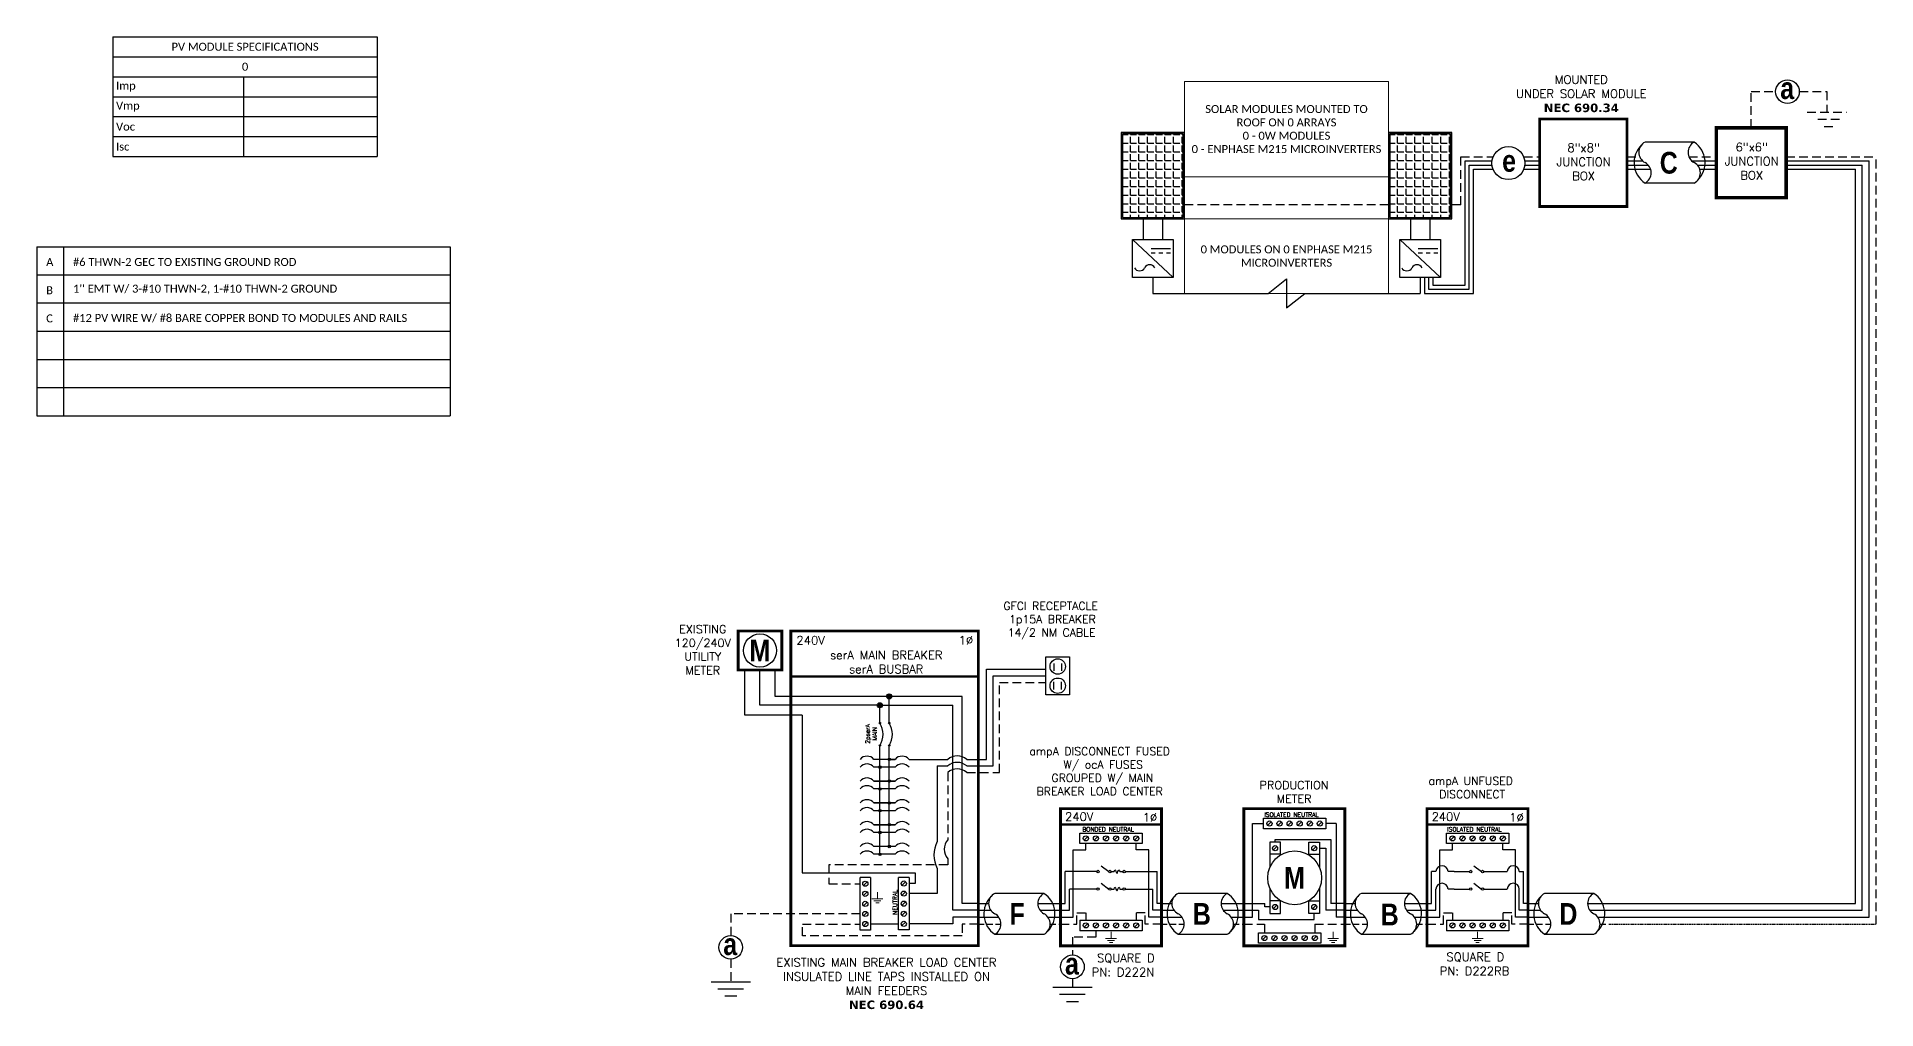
# Model space of a CAD drawing. Header units: feet. Extents: x 21495 to 22290, y 16163 to 16583.
import ezdxf

# ---------------------------------------------------------------- set-up
doc = ezdxf.new("R2010")
doc.units = ezdxf.units.FT
doc.header["$MEASUREMENT"] = 0
doc.linetypes.add('DASHED', pattern=[0.75, 0.5, -0.25])
doc.linetypes.add('HIDDEN', pattern=[0.375, 0.25, -0.125])
doc.layers.add('TEXT', color=7, linetype='Continuous')
doc.layers.add('Z - TITLEBLOCK TXT', color=7, linetype='Continuous')
doc.styles.add('ONE LINE TXT', font='techb___.ttf')
doc.styles.get("Standard").update_dxf_attribs({"font": 'simplex.shx'})

# ---------------------------------------------------------------- blocks, each defined once
blk = doc.blocks.new('*T24')
at = {"layer": 'Defpoints', "color": 8, "linetype": 'ByBlock', "lineweight": 0, "transparency": 16777216}
for p, q in [((0, 0), (88.16, 0)), ((0, 0), (0, -91.46)), ((88.16, 0), (88.16, -91.46)), ((0, -41.08), (88.16, -41.08)), ((0, -59.24), (88.16, -59.24)), ((0, -91.46), (88.16, -91.46))]:
    blk.add_line(p, q, dxfattribs=at)
at = {"color": 0, "linetype": 'Continuous', "transparency": 16777216, "char_height": 3.4544, "width": 80.0359, "attachment_point": 5}
for s, insert in [('{\\fCalibri|b0|i0|c0;SOLAR MODULES MOUNTED TO ROOF ON 0 ARRAYS^J0 - 0W MODULES^J0 - ENPHASE M215 MICROINVERTERS', (44.08, -20.54)), ('{\\fCalibri|b0|i0|c0;', (44.08, -50.16)), ('{\\fCalibri|b0|i0|c0;0 MODULES ON 0 ENPHASE M215 MICROINVERTERS', (44.08, -75.35))]:
    blk.add_mtext(s, dxfattribs=dict(at, insert=insert))
blk = doc.blocks.new('*U13')
at = {"color": 7}
for p, q in [((-35.53, 9), (-31.05, 9)), ((-9.81, 9), (0, 9))]:
    blk.add_line(p, q, dxfattribs=at)
at = {"color": 7, "linetype": 'Continuous'}
for p, q in [((-7.14, 13.31), (-28.39, 13.31)), ((-28.39, -4.31), (-7.14, -4.31))]:
    blk.add_line(p, q, dxfattribs=at)
at = {"color": 10}
for p, q in [((-35.53, 6), (-30.11, 6)), ((-8.87, 6), (0, 6))]:
    blk.add_line(p, q, dxfattribs=at)
at = {"color": 253}
for p, q in [((-35.53, 3), (-26.66, 3)), ((-5.41, 3), (0, 3))]:
    blk.add_line(p, q, dxfattribs=at)
at = {"color": 92, "linetype": 'HIDDEN', "ltscale": 10}
for p, q in [((-4.48, 0), (0, 0)), ((-35.53, 0), (-25.72, 0))]:
    blk.add_line(p, q, dxfattribs=at)
at = {"color": 7, "linetype": 'Continuous'}
for centre, start, end in [((-22.54, 4.5), 133.97324, 236.42648), ((-12.99, 4.5), 313.97324, 56.42648)]:
    blk.add_arc(centre, 10.58, start, end, dxfattribs=at)
at = {"linetype": 'Continuous'}
for centre, start, end in [((-26.08, 8.91), 117.66392, 242.33608), ((-4.83, 8.91), 117.66392, 242.33608), ((-30.7, 0.09), 297.66392, 62.33608), ((-9.45, 0.09), 297.66392, 62.33608)]:
    blk.add_arc(centre, 4.98, start, end, dxfattribs=at)
blk = doc.blocks.new('unfusedDisconnect')
at = {"lineweight": 50}
blk.add_line((-43.61, 43.06), (0, 43.06), dxfattribs=at)
at = {"color": 253, "linetype": 'Continuous'}
for p, q in [((-38.16, 3), (-38.16, 32.17)), ((-38.16, 32.17), (-32.67, 32.17)), ((-32.67, 32.17), (-32.67, 34.78)), ((-10.92, 32.17), (-10.92, 34.78)), ((-5.43, 32.17), (-10.92, 32.17)), ((-5.43, 3), (-5.43, 32.17)), ((-43.61, 3), (-38.16, 3)), ((0, 3), (-5.43, 3))]:
    blk.add_line(p, q, dxfattribs=at)
at = {"color": 1, "linetype": 'Continuous'}
for p, q in [((-35.27, 34.78), (-35.27, 39.32)), ((-35.27, 39.32), (-8.32, 39.32)), ((-8.32, 34.78), (-35.27, 34.78)), ((-8.32, 39.32), (-8.32, 34.78)), ((-23.43, 25.18), (-20.16, 22.74)), ((-31.89, 22.73), (-25.32, 22.73)), ((-23.43, 17.65), (-20.16, 15.2)), ((-19.08, 22.73), (-11.7, 22.73)), ((-31.89, 15.2), (-25.32, 15.2)), ((-19.08, 15.2), (-11.7, 15.19)), ((-35.27, 1.76), (-8.32, 1.76)), ((-35.27, 1.76), (-35.27, -2.78)), ((-8.32, 1.76), (-8.32, -2.78)), ((-8.32, -2.78), (-35.27, -2.78))]:
    blk.add_line(p, q, dxfattribs=at)
at = {"color": 4, "linetype": 'Continuous'}
for p, q in [((-31.89, 37.83), (-33.46, 36.26)), ((-27.53, 37.83), (-29.11, 36.26)), ((-23.18, 37.83), (-24.76, 36.26)), ((-18.83, 37.83), (-20.41, 36.26)), ((-14.48, 37.83), (-16.06, 36.26)), ((-10.13, 37.83), (-11.7, 36.26)), ((-31.89, 0.28), (-33.46, -1.3)), ((-27.53, 0.28), (-29.11, -1.3)), ((-23.18, 0.28), (-24.76, -1.3)), ((-18.83, 0.28), (-20.41, -1.3)), ((-14.48, 0.28), (-16.06, -1.3)), ((-10.13, 0.28), (-11.7, -1.3))]:
    blk.add_line(p, q, dxfattribs=at)
at = {"color": 7, "linetype": 'Continuous'}
for p, q in [((-41.66, 9), (-41.66, 22.73)), ((-39.8, 22.73), (-41.66, 22.73)), ((-31.89, 22.73), (-34.52, 22.73)), ((-11.7, 22.73), (-9.07, 22.73)), ((-3.79, 22.73), (-1.93, 22.73)), ((-1.93, 9), (-1.93, 22.73))]:
    blk.add_line(p, q, dxfattribs=at)
at = {"color": 7}
for p, q in [((-43.61, 9), (-41.66, 9)), ((0, 9), (-1.93, 9))]:
    blk.add_line(p, q, dxfattribs=at)
at = {"color": 10, "linetype": 'Continuous'}
for p, q in [((-39.8, 6), (-39.8, 15.2)), ((-31.89, 15.2), (-34.52, 15.2)), ((-11.7, 15.2), (-9.07, 15.2)), ((-3.79, 6), (-3.79, 15.2)), ((-43.61, 6), (-39.8, 6)), ((0, 6), (-3.79, 6))]:
    blk.add_line(p, q, dxfattribs=at)
at = {"color": 92, "linetype": 'HIDDEN', "ltscale": 15}
for p, q in [((-43.61, 0), (-36.58, 0)), ((-36.58, 0), (-36.58, 4.9)), ((-36.58, 4.9), (-32.67, 4.9)), ((-32.67, 4.9), (-32.67, 1.76)), ((-7.01, 4.9), (-10.92, 4.9)), ((-10.92, 4.9), (-10.92, 1.76)), ((-7.01, 0), (-7.01, 4.9)), ((0, 0), (-7.01, 0))]:
    blk.add_line(p, q, dxfattribs=at)
at = {"lineweight": 50, "const_width": 1.19}
blk.add_lwpolyline([(-43.61, -9.34), (-43.61, 49.84), (0, 49.84), (0, -9.34)], close=True, dxfattribs=at)
at = {"color": 92, "linetype": 'Continuous', "lineweight": 5, "ltscale": 0.05, "flags": 128}
for points in [[(-24.14, -6.17), (-19.45, -6.17)], [(-20.27, -7.03), (-23.32, -7.03)], [(-21.08, -7.9), (-22.51, -7.9)], [(-21.8, -3.32), (-21.8, -6.17)]]:
    blk.add_lwpolyline(points, dxfattribs=at)
at = {"color": 4, "linetype": 'Continuous'}
for centre in [(-32.67, 37.05), (-28.32, 37.05), (-23.97, 37.05), (-19.62, 37.05), (-15.27, 37.05), (-10.92, 37.05), (-32.67, -0.51), (-28.32, -0.51), (-23.97, -0.51), (-19.62, -0.51), (-15.27, -0.51), (-10.92, -0.51)]:
    blk.add_circle(centre, 1.11, dxfattribs=at)
at = {"color": 1, "linetype": 'Continuous'}
for centre in [(-24.78, 22.73), (-19.62, 22.73), (-24.78, 15.2), (-19.62, 15.2)]:
    blk.add_circle(centre, 0.541, dxfattribs=at)
at = {"color": 7, "linetype": 'Continuous'}
for centre in [(-37.16, 22.58), (-6.43, 22.58)]:
    blk.add_arc(centre, 2.64, 3.28193, 176.71807, dxfattribs=at)
at = {"color": 10, "linetype": 'Continuous'}
for centre in [(-37.16, 15.04), (-6.43, 15.04)]:
    blk.add_arc(centre, 2.64, 3.28193, 176.71807, dxfattribs=at)
at = {"color": 4, "linetype": 'Continuous'}
blk.add_text('ISOLATED NEUTRAL', height=1.8743, dxfattribs=at).set_placement((-34.91, 39.97))
at = {"color": 1}
for s, width, gutter_width, heights, insert, char_height, attachment_point in [('\\A1;\\pi12.228;ampA UNFUSED \\P\\pi16.834;DISCONNECT', 64.922, 0, [11.89], (-55.21, 63.58), 3.4544, 1), ('240V', 0.1481, 0.75, [0], (-35.55, 46.4), 3.658, 5), ('1∅', 0.1481, 0.75, [0], (-4.98, 46.1), 3.658, 5), ('\\A1;\\pi11.999,t30.287;SQUARE D\\P\\pi9.0377,t27.326;PN: D222RB', 51.6906, 0.203, [45.94], (-47.25, -12.27), 3.6576, 1)]:
    blk.add_mtext_dynamic_manual_height_columns(s, width=width, gutter_width=gutter_width, heights=heights, dxfattribs=dict(at, insert=insert, char_height=char_height, attachment_point=attachment_point))
blk = doc.blocks.new('*U25')
at = {"color": 7}
for name, p in [('unfusedDisconnect', (0, 0)), ('*U13', (-43.61, 0))]:
    blk.add_blockref(name, p, dxfattribs=at)
at = {"layer": 'Z - TITLEBLOCK TXT', "color": 1, "linetype": 'Continuous', "insert": (-63.63, 8.88), "char_height": 9.3833, "attachment_point": 1, "style": 'ONE LINE TXT'}
blk.add_mtext_dynamic_manual_height_columns('{\\W1;\\C256;B}', width=0.1385, gutter_width=2.13, heights=[0], dxfattribs=at)
blk = doc.blocks.new('fusedDisconnect')
at = {"lineweight": 50}
blk.add_line((-43.61, 43.06), (0, 43.06), dxfattribs=at)
at = {"color": 253, "linetype": 'Continuous'}
for p, q in [((-38.16, 3), (-38.16, 32.17)), ((-38.16, 32.17), (-32.67, 32.17)), ((-32.67, 32.17), (-32.67, 34.78)), ((-10.92, 32.17), (-10.92, 34.78)), ((-5.43, 32.17), (-10.92, 32.17)), ((-5.43, 3), (-5.43, 32.17)), ((-43.61, 3), (-38.16, 3)), ((0, 3), (-5.43, 3))]:
    blk.add_line(p, q, dxfattribs=at)
at = {"color": 1, "linetype": 'Continuous'}
for p, q in [((-35.27, 34.78), (-35.27, 39.32)), ((-35.27, 39.32), (-8.32, 39.32)), ((-8.32, 34.78), (-35.27, 34.78)), ((-8.32, 39.32), (-8.32, 34.78)), ((-26.07, 25.18), (-22.81, 22.74)), ((-26.07, 17.65), (-22.81, 15.2)), ((-21.73, 22.73), (-20.49, 22.73)), ((-17.94, 22.73), (-16.7, 22.73)), ((-21.73, 15.2), (-20.49, 15.2)), ((-17.94, 15.2), (-16.7, 15.2)), ((-35.27, 1.76), (-8.32, 1.76)), ((-35.27, 1.76), (-35.27, -2.78)), ((-8.32, 1.76), (-8.32, -2.78)), ((-8.32, -2.78), (-35.27, -2.78))]:
    blk.add_line(p, q, dxfattribs=at)
at = {"color": 4, "linetype": 'Continuous'}
for p, q in [((-31.89, 37.83), (-33.46, 36.26)), ((-27.53, 37.83), (-29.11, 36.26)), ((-23.18, 37.83), (-24.76, 36.26)), ((-18.83, 37.83), (-20.41, 36.26)), ((-14.48, 37.83), (-16.06, 36.26)), ((-10.13, 37.83), (-11.7, 36.26)), ((-31.89, 0.28), (-33.46, -1.3)), ((-27.53, 0.28), (-29.11, -1.3)), ((-23.18, 0.28), (-24.76, -1.3)), ((-18.83, 0.28), (-20.41, -1.3)), ((-14.48, 0.28), (-16.06, -1.3)), ((-10.13, 0.28), (-11.7, -1.3))]:
    blk.add_line(p, q, dxfattribs=at)
at = {"color": 7, "linetype": 'Continuous'}
for p, q in [((-27.97, 22.73), (-41.66, 22.73)), ((-41.66, 9), (-41.66, 22.73)), ((-15.62, 22.73), (-1.93, 22.73)), ((-1.93, 9), (-1.93, 22.73))]:
    blk.add_line(p, q, dxfattribs=at)
at = {"color": 7}
for p, q in [((-43.61, 9), (-41.66, 9)), ((0, 9), (-1.93, 9))]:
    blk.add_line(p, q, dxfattribs=at)
at = {"color": 10, "linetype": 'Continuous'}
for p, q in [((-27.97, 15.2), (-39.8, 15.2)), ((-39.8, 6), (-39.8, 15.2)), ((-15.62, 15.2), (-3.79, 15.19)), ((-3.79, 6), (-3.79, 15.2)), ((-43.61, 6), (-39.8, 6)), ((0, 6), (-3.79, 6))]:
    blk.add_line(p, q, dxfattribs=at)
at = {"color": 92, "linetype": 'HIDDEN', "ltscale": 15}
for p, q in [((-43.61, 0), (-36.58, 0)), ((-36.58, 0), (-36.58, 4.9)), ((-36.58, 4.9), (-32.67, 4.9)), ((-32.67, 4.9), (-32.67, 1.76)), ((-7.01, 4.9), (-10.92, 4.9)), ((-10.92, 4.9), (-10.92, 1.76)), ((-7.01, 0), (-7.01, 4.9)), ((0, 0), (-7.01, 0)), ((-28.32, -5.55), (-38.48, -5.55)), ((-38.48, -5.55), (-38.48, -13.28)), ((-28.32, -2.78), (-28.32, -5.55)), ((-38.48, -23.51), (-38.48, -27.17))]:
    blk.add_line(p, q, dxfattribs=at)
at = {"lineweight": 50, "const_width": 1.19}
blk.add_lwpolyline([(-43.61, -9.34), (-43.61, 49.84), (0, 49.84), (0, -9.34)], close=True, dxfattribs=at)
at = {"color": 92, "linetype": 'Continuous', "lineweight": 5, "ltscale": 0.05, "flags": 128}
for points in [[(-24.14, -6.17), (-19.45, -6.17)], [(-20.27, -7.03), (-23.32, -7.03)], [(-21.08, -7.9), (-22.51, -7.9)], [(-21.8, -3.32), (-21.8, -6.17)]]:
    blk.add_lwpolyline(points, dxfattribs=at)
at = {"color": 92, "linetype": 'Continuous', "ltscale": 4, "flags": 128}
for points in [[(-46.96, -27.17), (-30, -27.17)], [(-32.93, -30.31), (-44.02, -30.31)], [(-35.87, -33.46), (-41.08, -33.46)]]:
    blk.add_lwpolyline(points, dxfattribs=at)
at = {"color": 4, "linetype": 'Continuous'}
for centre in [(-32.67, 37.05), (-28.32, 37.05), (-23.97, 37.05), (-19.62, 37.05), (-15.27, 37.05), (-10.92, 37.05), (-32.67, -0.51), (-28.32, -0.51), (-23.97, -0.51), (-19.62, -0.51), (-15.27, -0.51), (-10.92, -0.51)]:
    blk.add_circle(centre, 1.11, dxfattribs=at)
at = {"color": 1, "linetype": 'Continuous'}
for centre in [(-27.43, 22.73), (-22.27, 22.73), (-16.16, 22.73), (-27.43, 15.2), (-22.27, 15.2), (-16.16, 15.19)]:
    blk.add_circle(centre, 0.541, dxfattribs=at)
at = {"color": 7, "linetype": 'Continuous'}
blk.add_circle((-38.48, -18.39), 5.11, dxfattribs=at)
at = {"color": 1, "linetype": 'Continuous'}
for points in [[(-20.49, 22.73), (-20.12, 23.49), (-19.22, 21.97), (-18.39, 23.49), (-17.94, 22.73)], [(-20.49, 15.2), (-20.12, 15.96), (-19.22, 14.43), (-18.39, 15.96), (-17.94, 15.2)]]:
    blk.add_spline(points, degree=3, dxfattribs=at)
at = {"color": 4, "linetype": 'Continuous'}
blk.add_text('BONDED NEUTRAL', height=1.8743, dxfattribs=at).set_placement((-34.19, 39.97))
at = {"color": 1}
for s, width, gutter_width, heights, insert, char_height, attachment_point in [('\\A1;\\pi1.8138;ampA DISCONNECT FUSED \\P\\pi16.536;W/ ocA FUSES\\P\\pi11.355;GROUPED W/ MAIN \\P\\pi4.9392;BREAKER LOAD CENTER', 71.8931, 92.23, [24.13], (-58.88, 76.39), 3.4544, 1), ('240V', 0.1481, 0.75, [0], (-35.55, 46.4), 3.658, 5), ('1∅', 0.1481, 0.75, [0], (-4.98, 46.1), 3.658, 5), ('\\A1;\\pi7.3884,t25.676;SQUARE D\\P\\pi5.1241,t23.412;PN: D222N', 35.0816, 28.88, [13.54], (-35.24, -12.75), 3.6576, 1)]:
    blk.add_mtext_dynamic_manual_height_columns(s, width=width, gutter_width=gutter_width, heights=heights, dxfattribs=dict(at, insert=insert, char_height=char_height, attachment_point=attachment_point))
at = {"color": 1, "linetype": 'Continuous', "insert": (-41.67, -12.34), "char_height": 9.3833, "attachment_point": 1, "style": 'ONE LINE TXT'}
blk.add_mtext_dynamic_manual_height_columns('{\\W1;\\C256;a}', width=0.1385, gutter_width=2.13, heights=[0], dxfattribs=at)
blk = doc.blocks.new('*U19')
at = {"color": 7}
for p, q in [((-35.53, 9), (-31.05, 9)), ((-9.81, 9), (0, 9))]:
    blk.add_line(p, q, dxfattribs=at)
at = {"color": 7, "linetype": 'Continuous'}
for p, q in [((-7.14, 13.31), (-28.39, 13.31)), ((-28.39, -4.31), (-7.14, -4.31))]:
    blk.add_line(p, q, dxfattribs=at)
at = {"color": 10}
for p, q in [((-35.53, 6), (-30.11, 6)), ((-8.87, 6), (0, 6))]:
    blk.add_line(p, q, dxfattribs=at)
at = {"color": 253}
for p, q in [((-35.53, 3), (-26.66, 3)), ((-5.41, 3), (0, 3))]:
    blk.add_line(p, q, dxfattribs=at)
at = {"color": 92, "linetype": 'HIDDEN', "ltscale": 10}
for p, q in [((-4.48, 0), (0, 0)), ((-35.53, 0), (-25.72, 0))]:
    blk.add_line(p, q, dxfattribs=at)
at = {"color": 7, "linetype": 'Continuous'}
for centre, start, end in [((-22.54, 4.5), 133.97324, 236.42648), ((-12.99, 4.5), 313.97324, 56.42648)]:
    blk.add_arc(centre, 10.58, start, end, dxfattribs=at)
at = {"linetype": 'Continuous'}
for centre, start, end in [((-26.08, 8.91), 117.66392, 242.33608), ((-4.83, 8.91), 117.66392, 242.33608), ((-30.7, 0.09), 297.66392, 62.33608), ((-9.45, 0.09), 297.66392, 62.33608)]:
    blk.add_arc(centre, 4.98, start, end, dxfattribs=at)
blk = doc.blocks.new('*U20')
at = {"color": 7}
for name, p in [('fusedDisconnect', (0, 0)), ('*U19', (-43.61, 0))]:
    blk.add_blockref(name, p, dxfattribs=at)
blk = doc.blocks.new('productionMeter')
at = {"color": 253, "linetype": 'Continuous'}
for p, q in [((-39.9, 3), (-39.9, 43.45)), ((-39.9, 43.45), (-35.13, 43.45)), ((-3.71, 43.45), (-8.18, 43.45)), ((-3.71, 43.45), (-3.71, 3)), ((-43.61, 3), (-39.9, 3)), ((0, 3), (-3.71, 3))]:
    blk.add_line(p, q, dxfattribs=at)
at = {"color": 1, "linetype": 'Continuous'}
for p, q in [((-35.13, 41.18), (-35.13, 45.72)), ((-35.13, 45.72), (-8.18, 45.72)), ((-8.18, 41.18), (-35.13, 41.18)), ((-8.18, 45.72), (-8.18, 41.18)), ((-32.38, 35.4), (-32.38, 24.5)), ((-27.84, 35.4), (-32.38, 35.4)), ((-27.84, 29.86), (-27.84, 35.4)), ((-15.47, 29.86), (-15.47, 35.4)), ((-15.47, 35.4), (-10.93, 35.4)), ((-10.93, 35.4), (-10.93, 24.5)), ((-27.84, 30.21), (-32.38, 30.21)), ((-15.47, 30.21), (-10.93, 30.21)), ((-32.38, 15.55), (-32.38, 4.64)), ((-27.84, 10.04), (-32.38, 10.04)), ((-27.84, 4.64), (-27.84, 10.18)), ((-15.47, 4.64), (-15.47, 10.18)), ((-15.47, 10.04), (-10.93, 10.04)), ((-10.93, 15.55), (-10.93, 4.64)), ((-32.38, 4.64), (-27.84, 4.64)), ((-10.93, 4.64), (-15.47, 4.64)), ((-37.32, -8.24), (-37.32, -3.7)), ((-37.32, -3.7), (-10.37, -3.7)), ((-10.37, -3.7), (-10.37, -8.24)), ((-10.37, -8.24), (-37.32, -8.24))]:
    blk.add_line(p, q, dxfattribs=at)
at = {"color": 4, "linetype": 'Continuous'}
for p, q in [((-31.74, 44.23), (-33.32, 42.66)), ((-27.39, 44.23), (-28.97, 42.66)), ((-23.04, 44.23), (-24.62, 42.66)), ((-18.69, 44.23), (-20.26, 42.66)), ((-14.34, 44.23), (-15.91, 42.66)), ((-9.99, 44.23), (-11.56, 42.66)), ((-29.33, 33.59), (-30.9, 32.02)), ((-12.41, 33.59), (-13.98, 32.02)), ((-29.33, 8.23), (-30.9, 6.66)), ((-12.41, 8.23), (-13.98, 6.66)), ((-33.93, -5.19), (-35.51, -6.76)), ((-29.58, -5.19), (-31.15, -6.76)), ((-25.23, -5.19), (-26.8, -6.76)), ((-20.88, -5.19), (-22.45, -6.76)), ((-16.53, -5.19), (-18.1, -6.76)), ((-12.18, -5.19), (-13.75, -6.76))]:
    blk.add_line(p, q, dxfattribs=at)
at = {"color": 7}
for p, q in [((-30.11, 35.4), (-30.11, 36.59)), ((-30.11, 36.59), (-5.98, 36.59)), ((-5.98, 36.59), (-5.98, 9)), ((-43.61, 9), (-34.54, 9)), ((-34.54, 7.44), (-34.54, 9)), ((0, 9), (-5.98, 9)), ((-32.38, 7.44), (-34.54, 7.44))]:
    blk.add_line(p, q, dxfattribs=at)
at = {"color": 10, "linetype": 'Continuous'}
for p, q in [((-10.93, 32.81), (-8.25, 32.81)), ((-8.25, 32.81), (-8.25, 6)), ((-43.61, 6), (-37.24, 6)), ((-37.24, 6), (-37.24, 2.05)), ((-37.24, 2.05), (-13.2, 2.05)), ((-13.2, 2.05), (-13.2, 4.64)), ((0, 6), (-8.25, 6))]:
    blk.add_line(p, q, dxfattribs=at)
at = {"color": 92, "linetype": 'HIDDEN', "ltscale": 15}
for p, q in [((-43.61, 0), (-34.72, 0)), ((-12.97, 0), (-12.97, -3.7)), ((-12.97, 0), (0, 0)), ((-34.72, 0), (-34.72, -3.7))]:
    blk.add_line(p, q, dxfattribs=at)
at = {"lineweight": 50, "const_width": 1.19}
blk.add_lwpolyline([(-43.61, -9.34), (-43.61, 49.84), (0, 49.84), (0, -9.34)], close=True, dxfattribs=at)
at = {"color": 92, "linetype": 'Continuous', "lineweight": 5, "ltscale": 0.05, "flags": 128}
for points in [[(-2.7, -6.18), (-7.38, -6.18)], [(-6.57, -7.05), (-3.51, -7.05)], [(-5.76, -7.91), (-4.32, -7.91)], [(-5.04, -3.33), (-5.04, -6.18)]]:
    blk.add_lwpolyline(points, dxfattribs=at)
at = {"color": 4, "linetype": 'Continuous'}
for centre in [(-32.53, 43.45), (-28.18, 43.45), (-23.83, 43.45), (-19.48, 43.45), (-15.13, 43.45), (-10.78, 43.45), (-30.11, 32.81), (-13.2, 32.81), (-30.11, 7.44), (-13.2, 7.44), (-34.72, -5.97), (-30.37, -5.97), (-26.02, -5.97), (-21.67, -5.97), (-17.32, -5.97), (-12.97, -5.97)]:
    blk.add_circle(centre, 1.11, dxfattribs=at)
at = {"linetype": 'Continuous'}
blk.add_circle((-21.65, 20.02), 11.62, dxfattribs=at)
at = {"color": 4, "linetype": 'Continuous'}
blk.add_text('ISOLATED NEUTRAL', height=1.8743, dxfattribs=at).set_placement((-34.77, 46.37))
at = {"color": 253, "linetype": 'Continuous', "style": 'ONE LINE TXT'}
blk.add_text('M', height=9.38, dxfattribs=at).set_placement((-26.21, 15.31))
at = {"color": 1, "insert": (-21.93, 57.08), "char_height": 3.5433, "attachment_point": 5}
blk.add_mtext_dynamic_manual_height_columns('PRODUCTION METER', width=1.3203, gutter_width=7.17, heights=[0], dxfattribs=at)
blk = doc.blocks.new('*U17')
at = {"color": 7}
blk.add_blockref('productionMeter', (0, 0), dxfattribs=at)
blk = doc.blocks.new('lineTapPanel')
at = {"linetype": 'Continuous'}
h = blk.add_hatch(color=254, dxfattribs=at)
h.dxf.hatch_style = 1
edge = h.paths.add_edge_path()
edge.add_arc((-42.47, 94.51), 1.11, 0, 360)
h = blk.add_hatch(color=254, dxfattribs=at)
h.dxf.hatch_style = 1
edge = h.paths.add_edge_path()
edge.add_arc((-38.44, 98.34), 1.11, 0, 360)
h = blk.add_hatch(color=1, dxfattribs=at)
h.dxf.hatch_style = 1
edge = h.paths.add_edge_path()
edge.add_arc((-42.47, 86.8), 0.291, 0, 360)
h = blk.add_hatch(color=1, dxfattribs=at)
h.dxf.hatch_style = 1
edge = h.paths.add_edge_path()
edge.add_arc((-38.44, 86.8), 0.291, 0, 360)
h = blk.add_hatch(color=1, dxfattribs=at)
h.dxf.hatch_style = 1
edge = h.paths.add_edge_path()
edge.add_arc((-42.47, 77.16), 0.291, 0, 360)
h = blk.add_hatch(color=1, dxfattribs=at)
h.dxf.hatch_style = 1
edge = h.paths.add_edge_path()
edge.add_arc((-38.44, 71.16), 0.528, 0, 360)
h = blk.add_hatch(color=1, dxfattribs=at)
h.dxf.hatch_style = 1
edge = h.paths.add_edge_path()
edge.add_arc((-38.44, 77.16), 0.291, 0, 360)
h = blk.add_hatch(color=1, dxfattribs=at)
h.dxf.hatch_style = 1
edge = h.paths.add_edge_path()
edge.add_arc((-42.47, 67.78), 0.528, 0, 360)
h = blk.add_hatch(color=1, dxfattribs=at)
h.dxf.hatch_style = 1
edge = h.paths.add_edge_path()
edge.add_arc((-42.47, 58.38), 0.528, 0, 360)
h = blk.add_hatch(color=1, dxfattribs=at)
h.dxf.hatch_style = 1
edge = h.paths.add_edge_path()
edge.add_arc((-38.44, 61.76), 0.528, 0, 360)
h = blk.add_hatch(color=1, dxfattribs=at)
h.dxf.hatch_style = 1
edge = h.paths.add_edge_path()
edge.add_arc((-42.47, 48.98), 0.528, 0, 360)
h = blk.add_hatch(color=1, dxfattribs=at)
h.dxf.hatch_style = 1
edge = h.paths.add_edge_path()
edge.add_arc((-38.44, 52.36), 0.528, 0, 360)
h = blk.add_hatch(color=1, dxfattribs=at)
h.dxf.hatch_style = 1
edge = h.paths.add_edge_path()
edge.add_arc((-42.47, 39.58), 0.528, 0, 360)
h = blk.add_hatch(color=1, dxfattribs=at)
h.dxf.hatch_style = 1
edge = h.paths.add_edge_path()
edge.add_arc((-38.44, 42.95), 0.528, 0, 360)
h = blk.add_hatch(color=1, dxfattribs=at)
h.dxf.hatch_style = 1
edge = h.paths.add_edge_path()
edge.add_arc((-38.44, 33.55), 0.528, 0, 360)
h = blk.add_hatch(color=1, dxfattribs=at)
h.dxf.hatch_style = 1
edge = h.paths.add_edge_path()
edge.add_arc((-42.47, 30.17), 0.528, 0, 360)
at = {"color": 155, "true_color": 0x647190}
blk.add_line((-80.92, 126.59), (0, 126.59), dxfattribs=at)
at = {"color": 253, "linetype": 'Continuous'}
for p, q in [((-100.73, 90.2), (-100.73, 109.7)), ((-76.04, 90.2), (-100.73, 90.2)), ((-76.04, 90.2), (-76.04, 22.16)), ((-76.04, 22.16), (-27.25, 22.16)), ((-27.25, 17.57), (-29.89, 17.57)), ((-27.25, 22.16), (-27.25, 17.57)), ((-11.01, 0.16), (-29.89, 0.16)), ((0, 3), (-11.01, 3)), ((-11.01, 3), (-11.01, 0.16))]:
    blk.add_line(p, q, dxfattribs=at)
at = {"color": 10, "linetype": 'Continuous'}
for p, q in [((-94.24, 94.51), (-94.24, 109.7)), ((-43.58, 94.51), (-94.24, 94.51)), ((-42.47, 87.09), (-42.47, 93.4)), ((-41.36, 94.51), (-10.98, 94.51)), ((-10.98, 6), (-10.98, 94.51)), ((-42.47, 30.17), (-42.47, 76.87)), ((-35.88, 67.78), (-45.04, 67.78)), ((-35.88, 58.38), (-45.04, 58.38)), ((-35.88, 48.98), (-45.04, 48.98)), ((-35.88, 39.58), (-45.04, 39.58)), ((-35.88, 30.17), (-45.04, 30.17)), ((0, 6), (-10.98, 6))]:
    blk.add_line(p, q, dxfattribs=at)
at = {"color": 7, "linetype": 'Continuous'}
for p, q in [((-87.75, 98.34), (-87.75, 109.7)), ((-39.56, 98.34), (-87.75, 98.34)), ((-38.44, 87.09), (-38.44, 97.23)), ((-6.96, 9), (-6.96, 98.34)), ((-38.44, 61.76), (-38.44, 76.87)), ((-35.88, 71.16), (-45.04, 71.16)), ((-38.44, 71.16), (-35.88, 71.16)), ((-45.04, 61.76), (-35.88, 61.76)), ((-35.88, 61.76), (-45.04, 61.76)), ((-38.44, 52.36), (-38.44, 61.76)), ((-45.04, 52.36), (-35.88, 52.36)), ((-35.88, 52.36), (-45.04, 52.36)), ((-38.44, 42.95), (-38.44, 52.36)), ((-45.04, 42.95), (-35.88, 42.95)), ((-35.88, 42.95), (-45.04, 42.95)), ((-38.44, 33.55), (-38.44, 42.95)), ((-35.88, 33.55), (-45.04, 33.55))]:
    blk.add_line(p, q, dxfattribs=at)
at = {"lineweight": 50}
blk.add_line((-80.92, 106.95), (0, 106.95), dxfattribs=at)
at = {"color": 7}
for p, q in [((-6.96, 98.34), (-37.33, 98.34)), ((0, 9), (-6.96, 9))]:
    blk.add_line(p, q, dxfattribs=at)
at = {"color": 1, "linetype": 'Continuous'}
for p, q in [((-51.03, -2.51), (-51.03, 20.23)), ((-46.49, 20.23), (-51.03, 20.23)), ((-46.49, 20.23), (-46.49, -2.51)), ((-34.43, -2.43), (-34.43, 20.16)), ((-29.89, 20.16), (-34.43, 20.16)), ((-29.89, 20.16), (-29.89, -2.43)), ((-46.49, -2.51), (-51.03, -2.51)), ((-29.89, -2.43), (-34.43, -2.43))]:
    blk.add_line(p, q, dxfattribs=at)
at = {"color": 4, "linetype": 'Continuous'}
for p, q in [((-47.97, 18.28), (-49.55, 16.71)), ((-31.37, 18.35), (-32.94, 16.78)), ((-47.97, 13.93), (-49.55, 12.36)), ((-47.97, 9.58), (-49.55, 8.01)), ((-31.37, 14), (-32.94, 12.43)), ((-31.37, 9.65), (-32.94, 8.08)), ((-47.97, 5.23), (-49.55, 3.66)), ((-47.97, 0.88), (-49.55, -0.69)), ((-31.37, 5.3), (-32.94, 3.73)), ((-31.37, 0.95), (-32.94, -0.62))]:
    blk.add_line(p, q, dxfattribs=at)
at = {"color": 92, "linetype": 'HIDDEN', "ltscale": 15}
for p, q in [((-51.03, 4.44), (-106.89, 4.44)), ((-106.89, 4.44), (-106.89, -4.87)), ((-75.84, -4.96), (-75.84, 0.09)), ((-75.84, 0.09), (-51.03, 0.09)), ((0, 0), (-6.96, 0)), ((-6.96, -4.96), (-75.84, -4.96)), ((-6.96, 0), (-6.96, -4.96)), ((-106.89, -15.1), (-106.89, -24.84))]:
    blk.add_line(p, q, dxfattribs=at)
at = {"color": 92, "linetype": 'Continuous', "ltscale": 15}
blk.add_line((-34.43, 0.09), (-46.49, 0.09), dxfattribs=at)
at = {"lineweight": 50, "const_width": 1.19}
for points in [[(-103.67, 109.7), (-103.67, 126.59), (-84.82, 126.59), (-84.82, 109.7)], [(-80.92, -9.3), (-80.92, 126.59), (0, 126.59), (0, -9.3)]]:
    blk.add_lwpolyline(points, close=True, dxfattribs=at)
at = {"color": 92, "linetype": 'Continuous', "lineweight": 5, "ltscale": 0.05, "flags": 128}
for points in [[(-45.88, 10.97), (-41.2, 10.97)], [(-42.01, 10.1), (-45.07, 10.1)], [(-42.82, 9.23), (-44.25, 9.23)], [(-43.54, 13.81), (-43.54, 10.97)]]:
    blk.add_lwpolyline(points, dxfattribs=at)
at = {"color": 92, "linetype": 'Continuous', "ltscale": 4, "flags": 128}
for points in [[(-115.37, -24.84), (-98.41, -24.84)], [(-101.35, -27.98), (-112.43, -27.98)], [(-104.29, -31.12), (-109.49, -31.12)]]:
    blk.add_lwpolyline(points, dxfattribs=at)
at = {"linetype": 'Continuous'}
blk.add_circle((-94.24, 118.15), 7.15, dxfattribs=at)
at = {"color": 7, "linetype": 'Continuous'}
for centre, radius in [((-42.47, 94.51), 1.11), ((-38.44, 98.34), 1.11), ((-38.44, 98.34), 1.11), ((-106.89, -9.99), 5.11)]:
    blk.add_circle(centre, radius, dxfattribs=at)
at = {"color": 1, "linetype": 'Continuous'}
for centre, radius in [((-42.47, 86.8), 0.291), ((-38.44, 86.8), 0.291), ((-42.47, 77.16), 0.291), ((-38.44, 71.16), 0.528), ((-38.44, 77.16), 0.291), ((-42.47, 67.78), 0.528), ((-42.47, 58.38), 0.528), ((-38.44, 61.76), 0.528), ((-42.47, 48.98), 0.528), ((-38.44, 52.36), 0.528), ((-42.47, 39.58), 0.528), ((-38.44, 42.95), 0.528), ((-38.44, 33.55), 0.528), ((-42.47, 30.17), 0.528)]:
    blk.add_circle(centre, radius, dxfattribs=at)
at = {"color": 4, "linetype": 'Continuous'}
for centre in [(-48.76, 17.49), (-32.16, 17.57), (-48.76, 13.14), (-48.76, 8.79), (-32.16, 13.21), (-32.16, 8.86), (-48.76, 4.44), (-48.76, 0.09), (-32.16, 4.51), (-32.16, 0.16)]:
    blk.add_circle(centre, 1.11, dxfattribs=at)
at = {"color": 1, "linetype": 'Continuous'}
for centre, radius, start, end in [((-50.14, 81.98), 9.06, 327.87082, 32.12918), ((-46.11, 81.98), 9.06, 327.87082, 32.12918), ((-48.03, 68.62), 3.93, 40.3392, 139.6608), ((-32.88, 68.62), 3.93, 40.3392, 139.6608), ((-48.03, 65.24), 3.93, 40.3392, 139.6608), ((-32.88, 65.24), 3.93, 40.3392, 139.6608), ((-48.03, 59.21), 3.93, 40.3392, 139.6608), ((-48.03, 55.84), 3.93, 40.3392, 139.6608), ((-32.88, 59.21), 3.93, 40.3392, 139.6608), ((-32.88, 55.84), 3.93, 40.3392, 139.6608), ((-48.03, 49.81), 3.93, 40.3392, 139.6608), ((-48.03, 46.43), 3.93, 40.3392, 139.6608), ((-32.88, 49.81), 3.93, 40.3392, 139.6608), ((-32.88, 46.43), 3.93, 40.3392, 139.6608), ((-48.03, 40.41), 3.93, 40.3392, 139.6608), ((-48.03, 37.03), 3.93, 40.3392, 139.6608), ((-32.88, 40.41), 3.93, 40.3392, 139.6608), ((-32.88, 37.03), 3.93, 40.3392, 139.6608), ((-48.03, 31.01), 3.93, 40.3392, 139.6608), ((-32.88, 31.01), 3.93, 40.3392, 139.6608), ((-48.03, 27.63), 3.93, 40.3392, 139.6608), ((-32.88, 27.63), 3.93, 40.3392, 139.6608)]:
    blk.add_arc(centre, radius, start, end, dxfattribs=at)
at = {"color": 253, "linetype": 'Continuous', "style": 'ONE LINE TXT'}
blk.add_text('M', height=9.38, dxfattribs=at).set_placement((-98.8, 113.43))
at = {"color": 4, "linetype": 'Continuous'}
blk.add_text('NEUTRAL', height=1.874, rotation=90, dxfattribs=at).set_placement((-35.08, 4.08))
at = {"color": 1, "attachment_point": 5}
for s, width, gutter_width, heights, insert, char_height in [('EXISTING\\P120/240V UTILITY METER', 0.0523, 7.17, [0], (-118.95, 118.48), 3.5433), ('240V', 0.1481, 0.75, [0], (-72.39, 122.54), 3.658), ('1∅', 0.1481, 0.75, [0], (-5.31, 122.54), 3.658), ('serA MAIN BREAKER\\PserA BUSBAR', 72.4998, 0.75, [0], (-39.75, 113.14), 3.6576), ('EXISTING MAIN BREAKER LOAD CENTER INSULATED LINE TAPS INSTALLED ON MAIN FEEDERS\\P{\\fVerdana|b1|i0|c0|p34;NEC 690.64}', 98.9176, 7.17, [106.42], (-39.63, -25.66), 3.6576)]:
    blk.add_mtext_dynamic_manual_height_columns(s, width=width, gutter_width=gutter_width, heights=heights, dxfattribs=dict(at, insert=insert, char_height=char_height))
at = {"color": 4, "linetype": 'Continuous', "insert": (-46.25, 82.15), "char_height": 1.874, "attachment_point": 5, "rotation": 90}
blk.add_mtext_dynamic_manual_height_columns('2pserA\\PMAIN', width=0.1481, gutter_width=0.75, heights=[0], dxfattribs=at)
at = {"color": 1, "linetype": 'Continuous', "insert": (-110.08, -3.93), "char_height": 9.3833, "attachment_point": 1, "style": 'ONE LINE TXT'}
blk.add_mtext_dynamic_manual_height_columns('{\\W1;\\C256;a}', width=0.1385, gutter_width=2.13, heights=[0], dxfattribs=at)
blk = doc.blocks.new('*U21')
at = {"color": 7}
blk.add_blockref('lineTapPanel', (0, 0), dxfattribs=at)
blk = doc.blocks.new('8x8box')
at = {"lineweight": 50, "const_width": 1.19}
blk.add_lwpolyline([(37.78, 0), (0, 0), (0, 37.78), (37.78, 37.78)], close=True, dxfattribs=at)
at = {"color": 1, "char_height": 3.6576, "attachment_point": 5}
for s, width, insert in [(' \\PMOUNTED \\PUNDER SOLAR MODULE\\P{\\fVerdana|b1|i0|c0|p34;NEC 690.34}', 73.0127, (18.01, 51.7)), ('8"x8"  JUNCTION BOX ', 0.4767, (19.03, 19.26))]:
    blk.add_mtext_dynamic_manual_height_columns(s, width=width, gutter_width=7.17, heights=[0], dxfattribs=dict(at, insert=insert))
blk = doc.blocks.new('6x6box')
at = {"lineweight": 50, "const_width": 1.53}
blk.add_lwpolyline([(30.1, 0), (0, 0), (0, 30.1), (30.1, 30.1)], close=True, dxfattribs=at)
at = {"color": 1, "insert": (15.24, 15.71), "char_height": 3.6576, "width": 0.4767, "attachment_point": 5}
blk.add_mtext('6"x6"  JUNCTION BOX  ', dxfattribs=at)
blk = doc.blocks.new('*T22')
at = {"linetype": 'ByBlock', "lineweight": -2, "transparency": 16777216}
for p, q in [((0, 0), (178.52, 0)), ((0, 0), (0, -72.97)), ((11.58, 0), (11.58, -72.97)), ((178.52, 0), (178.52, -72.97)), ((0, -12.11), (178.52, -12.11)), ((0, -24.28), (178.52, -24.28)), ((0, -36.46), (178.52, -36.46)), ((0, -48.64), (178.52, -48.64)), ((0, -60.81), (178.52, -60.81)), ((0, -72.97), (178.52, -72.97))]:
    blk.add_line(p, q, dxfattribs=at)
at = {"color": 0, "linetype": 'Continuous', "transparency": 16777216, "char_height": 3.4544, "attachment_point": 7}
for s, insert, width in [('{\\fCalibri|b0|i0|c0;A', (4.06, -8.36), 3.4544), ('{\\fCalibri|b0|i0|c0;#6 THWN-2 GEC TO EXISTING GROUND ROD', (15.65, -8.36), 158.8095), ('{\\fCalibri|b0|i0|c0;B', (4.06, -20.53), 3.4544), ("{\\fCalibri|b0|i0|c0;1'' EMT W/ 3-#10 THWN-2, 1-#10 THWN-2 GROUND", (15.65, -20.53), 158.8095), ('{\\fCalibri|b0|i0|c0;C', (4.06, -32.71), 3.4544), ('{\\fCalibri|b0|i0|c0;#12 PV WIRE W/ #8 BARE COPPER BOND TO MODULES AND RAILS', (15.65, -32.71), 158.8095), ('{\\fCalibri|b0|i0|c0;', (4.06, -44.89), 3.4544), ('{\\fCalibri|b0|i0|c0;', (15.65, -44.89), 158.8095), ('{\\fCalibri|b0|i0|c0;', (4.06, -57.06), 3.4544), ('{\\fCalibri|b0|i0|c0;', (15.65, -57.06), 158.8095), ('{\\fCalibri|b0|i0|c0;', (4.06, -69.22), 3.4544), ('{\\fCalibri|b0|i0|c0;', (15.65, -69.22), 158.8095)]:
    blk.add_mtext(s, dxfattribs=dict(at, insert=insert, width=width))
blk = doc.blocks.new('*T23')
at = {"color": 0, "lineweight": -2, "transparency": 16777216}
for p, q in [((0, 0), (114.19, 0)), ((0, 0), (0, -51.69)), ((114.19, 0), (114.19, -51.69)), ((0, -8.62), (114.19, -8.62)), ((0, -17.23), (114.19, -17.23)), ((56.41, -17.23), (56.41, -51.69)), ((0, -25.85), (114.19, -25.85)), ((0, -34.46), (114.19, -34.46)), ((0, -43.08), (114.19, -43.08)), ((0, -51.69), (114.19, -51.69))]:
    blk.add_line(p, q, dxfattribs=at)
at = {"color": 0, "linetype": 'Continuous', "transparency": 16777216, "char_height": 3.4544}
for s, insert, width, attachment_point in [('{\\fCalibri|b0|i0|c0;PV MODULE SPECIFICATIONS', (57.09, -4.31), 111.433, 5), ('{\\fCalibri|b0|i0|c0;0', (57.09, -12.92), 111.433, 5), ('{\\fCalibri|b0|i0|c0;Imp', (1.38, -21.54), 53.6551, 4), ('{\\fCalibri|b0|i0|c0;', (57.78, -21.54), 55.0254, 4), ('{\\fCalibri|b0|i0|c0;Vmp', (1.38, -30.15), 53.6551, 4), ('{\\fCalibri|b0|i0|c0;', (57.78, -30.15), 55.0254, 4), ('{\\fCalibri|b0|i0|c0;Voc', (1.38, -38.77), 53.6551, 4), ('{\\fCalibri|b0|i0|c0;', (57.78, -38.77), 55.0254, 4), ('{\\fCalibri|b0|i0|c0;Isc', (1.38, -47.39), 53.6551, 4), ('{\\fCalibri|b0|i0|c0;', (57.78, -47.39), 55.0254, 4)]:
    blk.add_mtext(s, dxfattribs=dict(at, insert=insert, width=width, attachment_point=attachment_point))
blk = doc.blocks.new('gfci1')
at = {"color": 7, "linetype": 'Continuous'}
for p, q in [((62.57, 41.42), (62.57, 38.21)), ((65.87, 41.42), (65.87, 38.21)), ((33.46, 0), (33.46, 38.87)), ((33.46, 38.87), (59.14, 38.87)), ((62.57, 30.17), (62.57, 33.39)), ((65.87, 30.17), (65.87, 33.39)), ((0, 0), (16.69, 0)), ((24.94, 0), (33.46, 0))]:
    blk.add_line(p, q, dxfattribs=at)
at = {"color": 253, "linetype": 'Continuous'}
for p, q in [((36.28, -2.82), (36.28, 36.06)), ((36.28, 36.06), (59.14, 36.06)), ((12.22, -2.82), (16.69, -2.82)), ((12.22, -2.82), (12.22, -35.5)), ((24.94, -2.82), (36.28, -2.82)), ((12.22, -47.07), (12.22, -57.95)), ((12.22, -57.95), (0, -57.95))]:
    blk.add_line(p, q, dxfattribs=at)
at = {"color": 7}
blk.add_line((16.69, -45.52), (16.69, -45.52), dxfattribs=at)
at = {"color": 7, "linetype": 'Continuous'}
blk.add_lwpolyline([(59.14, 44.31), (69.3, 44.31), (69.3, 27.81), (59.14, 27.81)], close=True, dxfattribs=at)
for centre in [(64.22, 40.06), (64.22, 31.78)]:
    blk.add_circle(centre, 3.33, dxfattribs=at)
blk.add_arc((20.81, -4.99), 6.47, 50.39049, 129.60951, dxfattribs=at)
at = {"color": 253, "linetype": 'Continuous'}
for centre, radius, start, end in [((20.81, -7.8), 6.47, 50.39049, 129.60951), ((22.72, -41.29), 11.99, 151.17036, 208.82964)]:
    blk.add_arc(centre, radius, start, end, dxfattribs=at)
at = {"layer": 'TEXT', "color": 92, "linetype": 'HIDDEN', "ltscale": 15}
for p, q in [((39.09, -5.63), (39.09, 33.24)), ((39.09, 33.24), (59.14, 33.24)), ((16.69, -5.63), (16.69, -34.69)), ((24.94, -5.63), (39.09, -5.63)), ((16.69, -45.52), (-34.69, -45.52)), ((-34.69, -45.52), (-34.69, -53.67)), ((16.69, -42.94), (16.69, -45.52)), ((-34.69, -53.67), (-21.14, -53.67))]:
    blk.add_line(p, q, dxfattribs=at)
at = {"layer": 'TEXT', "color": 92, "linetype": 'Continuous', "ltscale": 15}
for centre, start, end in [((20.81, -10.62), 50.39049, 129.60951), ((21.67, -38.81), 140.39049, 219.60951)]:
    blk.add_arc(centre, 6.47, start, end, dxfattribs=at)
at = {"layer": 'TEXT', "color": 1, "insert": (27.72, 67.97), "char_height": 3.4544, "attachment_point": 1}
blk.add_mtext_dynamic_manual_height_columns('\\A1;\\pi12.999;GFCI RECEPTACLE\\P\\pi15.467;1p15A BREAKER\\P\\pi14.891;14/2 NM CABLE', width=71.8931, gutter_width=92.23, heights=[24.13], dxfattribs=at)

msp = doc.modelspace()

# ---------------------------------------------------------------- hatches: boundary and pattern name
at = {"linetype": 'Continuous'}
h = msp.add_hatch(dxfattribs=at)
h.set_pattern_fill('ANGLE', color=256, scale=13.54666)
h.set_pattern_definition([(0, (22027.2763, 4522.943), (0, 3.7253315), [2.709332, -1.0159995]), (90, (22027.2763, 4522.943), (-3.7253315, 2e-16), [2.709332, -1.0159995])])
h.paths.add_polyline_path([(21964.26, 16541.24), (21964.26, 16505.06), (21990.5, 16505.06), (21990.5, 16541.24)])
h = msp.add_hatch(dxfattribs=at)
h.set_pattern_fill('ANGLE', color=256, scale=13.54666)
h.set_pattern_definition([(0, (22142.696, 4522.943), (0, 3.7253315), [2.709332, -1.0159995]), (90, (22142.696, 4522.943), (-3.7253315, 2e-16), [2.709332, -1.0159995])])
h.paths.add_polyline_path([(22079.68, 16541.24), (22079.68, 16505.06), (22105.92, 16505.06), (22105.92, 16541.24)])

# ---------------------------------------------------------------- linework, layer by layer
at = {"color": 7, "linetype": 'Continuous'}
for p, q in [((22211.14, 16537.62), (22189.9, 16537.62)), ((22189.9, 16519.99), (22211.14, 16519.99)), ((21984.98, 16491.54), (21976.59, 16491.54)), ((21978.34, 16489.73), (21976.59, 16489.73)), ((21981.66, 16489.73), (21979.91, 16489.73)), ((21984.98, 16489.73), (21983.23, 16489.73)), ((22100.4, 16491.54), (22092.01, 16491.54)), ((22093.76, 16489.73), (22092.01, 16489.73)), ((22097.08, 16489.73), (22095.33, 16489.73)), ((22100.4, 16489.73), (22098.65, 16489.73)), ((22027.14, 16472.33), (22035.09, 16478.59)), ((22035.09, 16478.59), (22035.09, 16466.06)), ((22035.09, 16466.06), (22043.05, 16472.33))]:
    msp.add_line(p, q, dxfattribs=at)
at = {"color": 92, "linetype": 'HIDDEN', "ltscale": 15}
for p, q in [((22110.4, 16510.6), (22110.4, 16531.34)), ((22110.4, 16531.34), (22124.34, 16531.34)), ((22137.5, 16531.34), (22144.37, 16531.34)), ((22182.15, 16531.34), (22187.6, 16531.34)), ((22208.84, 16531.34), (22220.72, 16531.34)), ((22250.82, 16531.34), (22289.73, 16531.34)), ((22289.73, 16200.07), (22289.73, 16531.34)), ((22110.4, 16510.6), (22106.43, 16510.6))]:
    msp.add_line(p, q, dxfattribs=at)
at = {"color": 253, "linetype": 'Continuous'}
for p, q in [((22112.21, 16475.93), (22112.21, 16529.54)), ((22112.21, 16529.54), (22123.85, 16529.54)), ((22138, 16529.54), (22144.37, 16529.54)), ((22182.15, 16529.54), (22188.85, 16529.54)), ((22210.1, 16529.54), (22220.72, 16529.54)), ((22250.82, 16529.54), (22286.73, 16529.54)), ((22098.21, 16475.93), (22112.21, 16475.93))]:
    msp.add_line(p, q, dxfattribs=at)
at = {"color": 253}
for p, q in [((22286.73, 16203.07), (22286.73, 16529.54)), ((22174.94, 16203.07), (22286.73, 16203.07))]:
    msp.add_line(p, q, dxfattribs=at)
at = {"color": 10, "linetype": 'Continuous'}
for p, q in [((22114.01, 16474.13), (22114.01, 16527.73)), ((22114.01, 16527.73), (22123.83, 16527.73)), ((22138.01, 16527.73), (22144.37, 16527.73)), ((22182.15, 16527.73), (22191.28, 16527.73)), ((22212.52, 16527.73), (22220.72, 16527.73)), ((22250.82, 16527.73), (22283.73, 16527.73)), ((22096.41, 16474.13), (22114.01, 16474.13))]:
    msp.add_line(p, q, dxfattribs=at)
at = {"linetype": 'Continuous'}
for p, q in [((22115.81, 16472.33), (22115.81, 16525.93)), ((22115.81, 16525.93), (22124.29, 16525.93)), ((22137.56, 16525.93), (22144.37, 16525.93)), ((22182.15, 16525.93), (22192.32, 16525.93)), ((22213.56, 16525.93), (22220.72, 16525.93)), ((22250.82, 16525.93), (22280.73, 16525.93)), ((21973.23, 16504.55), (21973.23, 16495.54)), ((21981.54, 16504.55), (21981.54, 16495.54)), ((22088.65, 16504.55), (22088.65, 16495.54)), ((22096.96, 16504.55), (22096.96, 16495.54)), ((21968.56, 16495.54), (21986.21, 16495.54)), ((21968.56, 16495.54), (21986.21, 16479.15)), ((21968.56, 16479.15), (21968.56, 16495.54)), ((21986.21, 16495.54), (21986.21, 16479.15)), ((22083.98, 16495.54), (22101.63, 16495.54)), ((22083.98, 16479.15), (22083.98, 16495.54)), ((22083.98, 16495.54), (22101.63, 16479.15)), ((22101.63, 16495.54), (22101.63, 16479.15)), ((21986.21, 16479.15), (21968.56, 16479.15)), ((22101.63, 16479.15), (22083.98, 16479.15)), ((22094.61, 16472.33), (22115.81, 16472.33))]:
    msp.add_line(p, q, dxfattribs=at)
at = {"color": 7}
for p, q in [((22280.73, 16209.07), (22280.73, 16525.93)), ((22174.94, 16209.07), (22280.73, 16209.07))]:
    msp.add_line(p, q, dxfattribs=at)
at = {"color": 10}
for p, q in [((22283.73, 16206.07), (22283.73, 16527.73)), ((22174.94, 16206.07), (22283.73, 16206.07))]:
    msp.add_line(p, q, dxfattribs=at)
at = {"color": 92, "linetype": 'DASHED'}
msp.add_line((22174.94, 16200.07), (22289.73, 16200.07), dxfattribs=at)
at = {"linetype": 'Continuous', "flags": 128}
for points in [[(21963.76, 16541.75), (21963.76, 16504.55), (21991.01, 16504.55), (21991.01, 16541.75), (21963.76, 16541.75)], [(22079.18, 16541.75), (22079.18, 16504.55), (22106.43, 16504.55), (22106.43, 16541.75), (22079.18, 16541.75)], [(21977.38, 16479.15), (21977.38, 16472.33)], [(22092.8, 16479.15), (22092.8, 16472.33)], [(22094.61, 16479.15), (22094.61, 16472.33)], [(21977.38, 16472.33), (22027.14, 16472.33)], [(22043.05, 16472.33), (22092.8, 16472.33)]]:
    msp.add_lwpolyline(points, dxfattribs=at)
for points in [[(21964.26, 16541.24), (21964.26, 16505.06), (21990.5, 16505.06), (21990.5, 16541.24)], [(22079.68, 16541.24), (22079.68, 16505.06), (22105.92, 16505.06), (22105.92, 16541.24)]]:
    msp.add_lwpolyline(points, close=True, dxfattribs=at)
at = {"color": 92, "linetype": 'HIDDEN', "ltscale": 15, "flags": 128}
msp.add_lwpolyline([(22079.18, 16510.6), (21991.01, 16510.6)], dxfattribs=at)
at = {"color": 10, "linetype": 'Continuous', "flags": 128}
msp.add_lwpolyline([(22096.41, 16479.15), (22096.41, 16474.13)], dxfattribs=at)
at = {"color": 253, "linetype": 'Continuous', "flags": 128}
msp.add_lwpolyline([(22098.21, 16479.15), (22098.21, 16475.93)], dxfattribs=at)
at = {"color": 7, "linetype": 'Continuous'}
for centre, radius in [((22251.42, 16559.42), 5.11), ((22130.92, 16528.57), 7.14)]:
    msp.add_circle(centre, radius, dxfattribs=at)
at = {"linetype": 'Continuous'}
for centre, radius, start, end in [((22192.21, 16533.21), 4.98, 117.66392, 242.33608), ((22213.45, 16533.21), 4.98, 117.66392, 242.33608), ((22187.59, 16524.4), 4.98, 297.66392, 62.33608), ((22208.83, 16524.4), 4.98, 297.66392, 62.33608), ((21971.63, 16484.55), 2.48, 207.66392, 332.33608), ((21976.01, 16482.25), 2.48, 27.66392, 152.33608), ((22087.05, 16484.55), 2.48, 207.66392, 332.33608), ((22091.43, 16482.25), 2.48, 27.66392, 152.33608)]:
    msp.add_arc(centre, radius, start, end, dxfattribs=at)
at = {"color": 7, "linetype": 'Continuous'}
for centre, start, end in [((22205.29, 16528.8), 313.97324, 56.42648), ((22195.75, 16528.8), 133.97324, 236.42648)]:
    msp.add_arc(centre, 10.58, start, end, dxfattribs=at)
at = {"layer": 'TEXT', "color": 92, "linetype": 'HIDDEN', "ltscale": 15}
for p, q in [((22235.77, 16543.78), (22235.77, 16559.42)), ((22235.77, 16559.42), (22246.3, 16559.42)), ((22256.53, 16559.42), (22268.39, 16559.42)), ((22268.39, 16559.42), (22268.39, 16550.59))]:
    msp.add_line(p, q, dxfattribs=at)
at = {"layer": 'TEXT', "color": 92, "linetype": 'HIDDEN', "ltscale": 15, "flags": 128}
for points in [[(22259.91, 16550.59), (22276.87, 16550.59)], [(22273.93, 16547.45), (22262.85, 16547.45)], [(22271, 16544.3), (22265.79, 16544.3)]]:
    msp.add_lwpolyline(points, dxfattribs=at)

# ---------------------------------------------------------------- block references
for name, p in [('*T23', (21528.32, 16583.09)), ('*T24', (21991.01, 16563.79)), ('*T22', (21495.47, 16492.5))]:
    msp.add_blockref(name, p)
at = {"color": 7}
for name, p in [('8x8box', (22144.37, 16509.84)), ('6x6box', (22220.72, 16513.68)), ('gfci1', (21872.1, 16271.23)), ('*U21', (21901.99, 16200.07)), ('*U20', (21981.13, 16200.07)), ('*U17', (22060.27, 16200.07)), ('*U25', (22139.41, 16200.07)), ('*U13', (22016.66, 16200.07)), ('*U13', (22174.94, 16200.07))]:
    msp.add_blockref(name, p, dxfattribs=at)

# ---------------------------------------------------------------- texts
at = {"color": 1, "linetype": 'Continuous', "char_height": 9.3833, "attachment_point": 1, "style": 'ONE LINE TXT'}
for s, insert in [('{\\W1;\\C256;e}', (22128.21, 16534.23)), ('{\\W1;\\C256;C}', (22196.27, 16533.43)), ('{\\W1;\\C256;F}', (21915.5, 16209.2)), ('{\\W1;\\C256;B}', (21994.64, 16209.2)), ('{\\W1;\\C256;D}', (22152.93, 16209.2))]:
    msp.add_mtext_dynamic_manual_height_columns(s, width=0.1385, gutter_width=2.13, heights=[0], dxfattribs=dict(at, insert=insert))
at = {"layer": 'Z - TITLEBLOCK TXT', "color": 1, "linetype": 'Continuous', "insert": (22248.31, 16565.61), "char_height": 9.3833, "attachment_point": 1, "style": 'ONE LINE TXT'}
msp.add_mtext_dynamic_manual_height_columns('{\\W1;\\C256;a}', width=0.1385, gutter_width=2.13, heights=[0], dxfattribs=at)

doc.saveas('drawing.dxf')
